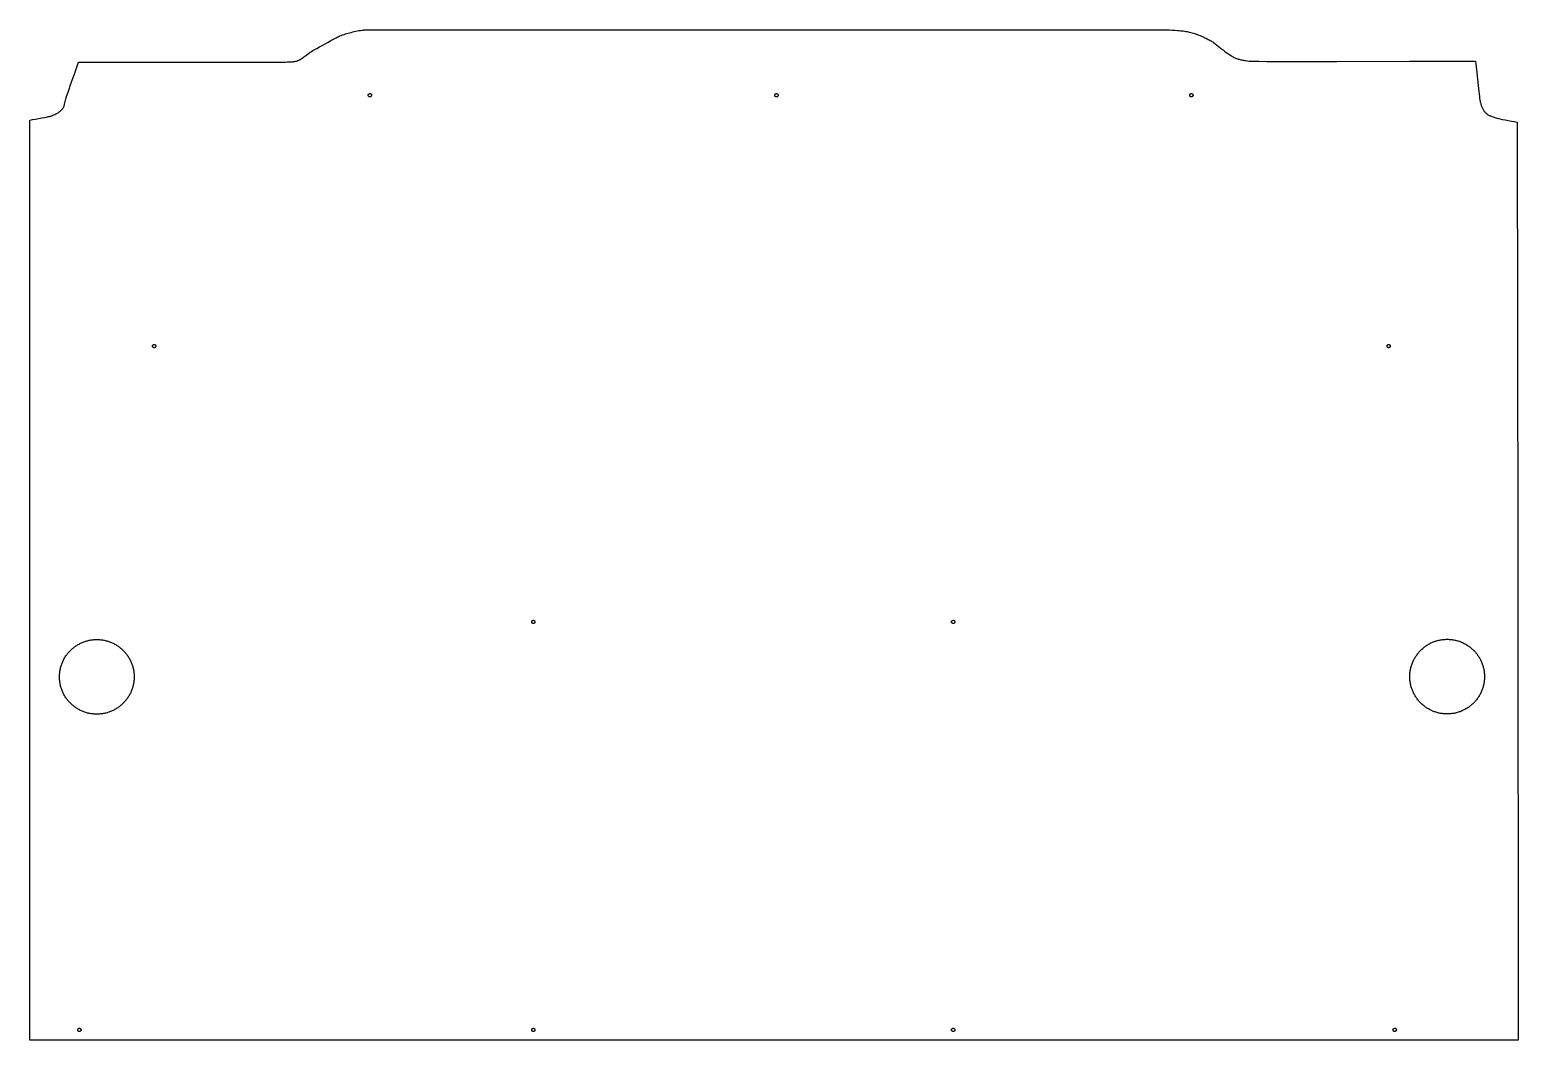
# Model space of a CAD drawing. Extents: x 51 to 7825, y -8 to 7597.
# Drawn here: x 2079 to 3873, y 4373 to 5591 of the extents above; entities that cross this region are included whole.
import ezdxf

# ---------------------------------------------------------------- set-up
doc = ezdxf.new("R2010")
doc.units = 0
doc.layers.add('Default Layer', color=1, linetype='CONTINUOUS')

msp = doc.modelspace()

# ---------------------------------------------------------------- linework, layer by layer
at = {"layer": 'Default Layer'}
for points in [[(3873.2, 4373.1), (3424.8, 4373.1), (2976.3, 4373.1), (2527.9, 4373.1), (2079.5, 4373.1), (2079.5, 4967.6), (2079.5, 5482.5), (2082.8, 5483.1), (2086.5, 5483.8), (2094.1, 5485.1), (2097.6, 5485.8), (2100.7, 5486.4), (2102, 5486.7), (2103.1, 5486.9), (2104.1, 5487.2), (2104.8, 5487.4), (2106, 5487.8), (2107.2, 5488.3), (2108.5, 5488.8), (2109.7, 5489.3), (2110.9, 5489.9), (2112, 5490.4), (2113, 5491), (2113.5, 5491.4), (2114, 5491.7), (2114.9, 5492.3), (2115.8, 5493), (2116.6, 5493.7), (2117.4, 5494.4), (2117.8, 5494.8), (2118.2, 5495.2), (2118.6, 5495.6), (2118.9, 5496.1), (2119.3, 5496.5), (2119.6, 5496.9), (2119.9, 5497.4), (2120.2, 5497.8), (2120.5, 5498.4), (2120.7, 5498.9), (2120.9, 5499.5), (2121.1, 5500.2), (2121.3, 5500.9), (2121.5, 5501.7), (2121.9, 5503.3), (2122.6, 5506.6), (2123, 5508.2), (2123.2, 5509), (2123.4, 5509.8), (2124.2, 5512.1), (2125.6, 5516.1), (2129.4, 5527.3), (2134, 5540.4), (2138.3, 5552.5), (2172.7, 5552.5), (2211.6, 5552.4), (2292.3, 5552.4), (2328.6, 5552.3), (2358.4, 5552.4), (2370, 5552.4), (2379, 5552.4), (2385, 5552.4), (2386.8, 5552.5), (2387.8, 5552.5), (2389.6, 5552.6), (2391.5, 5552.6), (2393.4, 5552.7), (2395.3, 5552.8), (2396.2, 5552.9), (2397.1, 5553), (2398.1, 5553.2), (2399, 5553.3), (2399.9, 5553.5), (2400.8, 5553.7), (2401.7, 5554), (2402.6, 5554.3), (2403, 5554.5), (2403.5, 5554.7), (2404, 5554.9), (2404.4, 5555.1), (2405.5, 5555.7), (2406.5, 5556.4), (2407.6, 5557.1), (2408.8, 5557.9), (2409.9, 5558.7), (2411.1, 5559.5), (2413.3, 5561.2), (2415.5, 5562.8), (2416.5, 5563.6), (2417.4, 5564.3), (2418.3, 5564.9), (2419.1, 5565.4), (2420.7, 5566.3), (2422.2, 5567.3), (2423.8, 5568.1), (2425.4, 5569), (2428.6, 5570.8), (2431.7, 5572.5), (2436.3, 5575), (2439.2, 5576.6), (2442.4, 5578.4), (2445.6, 5580.1), (2448.6, 5581.7), (2450, 5582.4), (2451.2, 5583.1), (2452.3, 5583.6), (2453.2, 5584), (2454.9, 5584.7), (2456.5, 5585.3), (2458.2, 5585.9), (2459.9, 5586.4), (2461.6, 5586.9), (2463.3, 5587.4), (2465.1, 5587.9), (2466.8, 5588.3), (2468.6, 5588.8), (2470.4, 5589.2), (2472.3, 5589.6), (2474.2, 5590), (2476.2, 5590.4), (2478.2, 5590.7), (2480.2, 5591), (2481.1, 5591.1), (2482.1, 5591.2), (2482.6, 5591.3), (2483.5, 5591.3), (2486.6, 5591.3), (2497.8, 5591.4), (2515, 5591.4), (2537.4, 5591.4), (2595.3, 5591.5), (2666.1, 5591.4), (2824.1, 5591.3), (2900.4, 5591.3), (2967.5, 5591.2), (3034.4, 5591.3), (3110.3, 5591.3), (3267.5, 5591.4), (3338.1, 5591.5), (3396.1, 5591.5), (3418.7, 5591.4), (3436.1, 5591.4), (3447.7, 5591.3), (3451.1, 5591.3), (3452.8, 5591.2), (3456.1, 5591.1), (3459.4, 5590.9), (3462.7, 5590.6), (3464.3, 5590.5), (3466, 5590.3), (3467.6, 5590.2), (3469.2, 5590), (3470.9, 5589.8), (3472.5, 5589.5), (3474.1, 5589.2), (3475.6, 5588.9), (3477.2, 5588.6), (3478.7, 5588.2), (3480.2, 5587.8), (3481.8, 5587.3), (3483.4, 5586.8), (3485, 5586.3), (3486.6, 5585.7), (3488.1, 5585.1), (3489.7, 5584.5), (3491.3, 5583.9), (3492.8, 5583.2), (3494.3, 5582.6), (3495.7, 5581.9), (3497.1, 5581.2), (3498.4, 5580.6), (3499.7, 5579.9), (3500.8, 5579.3), (3501.9, 5578.7), (3503, 5578.1), (3504, 5577.4), (3505, 5576.7), (3506, 5576), (3507, 5575.3), (3507.9, 5574.6), (3509.8, 5573), (3511.7, 5571.5), (3513.6, 5570), (3514.5, 5569.2), (3515.5, 5568.5), (3516.5, 5567.8), (3517.4, 5567.1), (3519.4, 5565.7), (3521.4, 5564.2), (3523.4, 5562.8), (3525.5, 5561.4), (3526.5, 5560.7), (3527.5, 5560), (3528.5, 5559.4), (3529.6, 5558.8), (3530.6, 5558.2), (3531.6, 5557.7), (3532.6, 5557.2), (3533.7, 5556.8), (3534.7, 5556.4), (3535.7, 5556.1), (3536.8, 5555.8), (3537.8, 5555.5), (3538.9, 5555.2), (3540, 5555), (3541.1, 5554.8), (3542.2, 5554.6), (3543.3, 5554.4), (3544.4, 5554.2), (3546.6, 5554), (3548.8, 5553.7), (3551, 5553.5), (3552, 5553.5), (3554, 5553.4), (3560.6, 5553.4), (3570.4, 5553.3), (3583, 5553.3), (3598.2, 5553.3), (3615.4, 5553.3), (3654.7, 5553.3), (3742.2, 5553.4), (3784.5, 5553.5), (3821.8, 5553.5), (3822.2, 5550.3), (3822.5, 5546.8), (3823.3, 5539.4), (3824.1, 5531.7), (3824.9, 5524.1), (3825.6, 5517.1), (3826, 5513.9), (3826.3, 5511.1), (3826.6, 5508.6), (3827, 5506.5), (3827.1, 5505.6), (3827.2, 5504.8), (3827.4, 5504.2), (3827.5, 5503.7), (3828, 5502), (3828.6, 5500.3), (3829, 5499.4), (3829.3, 5498.6), (3829.6, 5497.7), (3830, 5496.9), (3830.4, 5496.1), (3830.8, 5495.3), (3831.3, 5494.5), (3831.8, 5493.8), (3832.3, 5493), (3832.8, 5492.3), (3833.4, 5491.7), (3834, 5491.1), (3834.6, 5490.5), (3835.3, 5490), (3835.9, 5489.5), (3836.7, 5489), (3837.4, 5488.6), (3838.2, 5488.2), (3839, 5487.9), (3839.8, 5487.5), (3840.6, 5487.2), (3841.4, 5486.9), (3843, 5486.3), (3846.3, 5485.3), (3847.3, 5485), (3848.3, 5484.7), (3849.6, 5484.4), (3851, 5484.1), (3854.1, 5483.4), (3857.6, 5482.7), (3865, 5481.4), (3868.6, 5480.7), (3872, 5480), (3872.6, 4966.3), (3873.2, 4373.1)], [(2487.3, 5512.4), (2487.3, 5512.6), (2487.3, 5512.8), (2487.4, 5513), (2487.4, 5513.2), (2487.5, 5513.4), (2487.6, 5513.6), (2487.7, 5513.7), (2487.9, 5513.8), (2488, 5514), (2488.2, 5514.1), (2488.3, 5514.2), (2488.5, 5514.3), (2488.7, 5514.3), (2488.9, 5514.4), (2489.1, 5514.4), (2489.3, 5514.4), (2489.5, 5514.4), (2489.7, 5514.4), (2489.9, 5514.3), (2490.1, 5514.3), (2490.2, 5514.2), (2490.4, 5514.1), (2490.6, 5514), (2490.7, 5513.8), (2490.8, 5513.7), (2490.9, 5513.6), (2491, 5513.4), (2491.1, 5513.2), (2491.2, 5513), (2491.2, 5512.8), (2491.3, 5512.6), (2491.3, 5512.4), (2491.3, 5512.2), (2491.2, 5512), (2491.2, 5511.8), (2491.1, 5511.7), (2491, 5511.5), (2490.9, 5511.3), (2490.8, 5511.2), (2490.7, 5511), (2490.6, 5510.9), (2490.4, 5510.8), (2490.2, 5510.7), (2490.1, 5510.6), (2489.9, 5510.5), (2489.7, 5510.5), (2489.5, 5510.4), (2489.3, 5510.4), (2489.1, 5510.4), (2488.9, 5510.5), (2488.7, 5510.5), (2488.5, 5510.6), (2488.3, 5510.7), (2488.2, 5510.8), (2488, 5510.9), (2487.9, 5511), (2487.7, 5511.2), (2487.6, 5511.3), (2487.5, 5511.5), (2487.4, 5511.7), (2487.4, 5511.8), (2487.3, 5512), (2487.3, 5512.2), (2487.3, 5512.4)], [(2977.3, 5512.4), (2977.3, 5512.6), (2977.3, 5512.8), (2977.4, 5513), (2977.4, 5513.2), (2977.5, 5513.4), (2977.6, 5513.6), (2977.7, 5513.7), (2977.9, 5513.8), (2978, 5514), (2978.2, 5514.1), (2978.3, 5514.2), (2978.5, 5514.3), (2978.7, 5514.3), (2978.9, 5514.4), (2979.1, 5514.4), (2979.3, 5514.4), (2979.5, 5514.4), (2979.7, 5514.4), (2979.9, 5514.3), (2980.1, 5514.3), (2980.2, 5514.2), (2980.4, 5514.1), (2980.6, 5514), (2980.7, 5513.8), (2980.8, 5513.7), (2980.9, 5513.6), (2981, 5513.4), (2981.1, 5513.2), (2981.2, 5513), (2981.2, 5512.8), (2981.3, 5512.6), (2981.3, 5512.4), (2981.3, 5512.2), (2981.2, 5512), (2981.2, 5511.8), (2981.1, 5511.7), (2981, 5511.5), (2980.9, 5511.3), (2980.8, 5511.2), (2980.7, 5511), (2980.6, 5510.9), (2980.4, 5510.8), (2980.2, 5510.7), (2980.1, 5510.6), (2979.9, 5510.5), (2979.7, 5510.5), (2979.5, 5510.4), (2979.3, 5510.4), (2979.1, 5510.4), (2978.9, 5510.5), (2978.7, 5510.5), (2978.5, 5510.6), (2978.3, 5510.7), (2978.2, 5510.8), (2978, 5510.9), (2977.9, 5511), (2977.7, 5511.2), (2977.6, 5511.3), (2977.5, 5511.5), (2977.4, 5511.7), (2977.4, 5511.8), (2977.3, 5512), (2977.3, 5512.2), (2977.3, 5512.4)], [(3477.3, 5512.4), (3477.3, 5512.6), (3477.3, 5512.8), (3477.4, 5513), (3477.4, 5513.2), (3477.5, 5513.4), (3477.6, 5513.6), (3477.7, 5513.7), (3477.9, 5513.8), (3478, 5514), (3478.2, 5514.1), (3478.3, 5514.2), (3478.5, 5514.3), (3478.7, 5514.3), (3478.9, 5514.4), (3479.1, 5514.4), (3479.3, 5514.4), (3479.5, 5514.4), (3479.7, 5514.4), (3479.9, 5514.3), (3480.1, 5514.3), (3480.2, 5514.2), (3480.4, 5514.1), (3480.6, 5514), (3480.7, 5513.8), (3480.8, 5513.7), (3480.9, 5513.6), (3481, 5513.4), (3481.1, 5513.2), (3481.2, 5513), (3481.2, 5512.8), (3481.3, 5512.6), (3481.3, 5512.4), (3481.3, 5512.2), (3481.2, 5512), (3481.2, 5511.8), (3481.1, 5511.7), (3481, 5511.5), (3480.9, 5511.3), (3480.8, 5511.2), (3480.7, 5511), (3480.6, 5510.9), (3480.4, 5510.8), (3480.2, 5510.7), (3480.1, 5510.6), (3479.9, 5510.5), (3479.7, 5510.5), (3479.5, 5510.4), (3479.3, 5510.4), (3479.1, 5510.4), (3478.9, 5510.5), (3478.7, 5510.5), (3478.5, 5510.6), (3478.3, 5510.7), (3478.2, 5510.8), (3478, 5510.9), (3477.9, 5511), (3477.7, 5511.2), (3477.6, 5511.3), (3477.5, 5511.5), (3477.4, 5511.7), (3477.4, 5511.8), (3477.3, 5512), (3477.3, 5512.2), (3477.3, 5512.4)], [(2227.4, 5210.1), (2227.4, 5210.3), (2227.4, 5210.5), (2227.5, 5210.7), (2227.5, 5210.9), (2227.6, 5211), (2227.7, 5211.2), (2227.8, 5211.3), (2228, 5211.5), (2228.1, 5211.6), (2228.3, 5211.7), (2228.4, 5211.8), (2228.6, 5211.9), (2228.8, 5212), (2229, 5212), (2229.2, 5212.1), (2229.4, 5212.1), (2229.6, 5212.1), (2229.8, 5212), (2230, 5212), (2230.2, 5211.9), (2230.3, 5211.8), (2230.5, 5211.7), (2230.6, 5211.6), (2230.8, 5211.5), (2230.9, 5211.3), (2231, 5211.2), (2231.1, 5211), (2231.2, 5210.9), (2231.3, 5210.7), (2231.3, 5210.5), (2231.4, 5210.3), (2231.4, 5210.1), (2231.4, 5209.9), (2231.3, 5209.7), (2231.3, 5209.5), (2231.2, 5209.3), (2231.1, 5209.1), (2231, 5209), (2230.9, 5208.8), (2230.8, 5208.7), (2230.6, 5208.5), (2230.5, 5208.4), (2230.3, 5208.3), (2230.2, 5208.2), (2230, 5208.2), (2229.8, 5208.1), (2229.6, 5208.1), (2229.4, 5208.1), (2229.2, 5208.1), (2229, 5208.1), (2228.8, 5208.2), (2228.6, 5208.2), (2228.4, 5208.3), (2228.3, 5208.4), (2228.1, 5208.5), (2228, 5208.7), (2227.8, 5208.8), (2227.7, 5209), (2227.6, 5209.1), (2227.5, 5209.3), (2227.5, 5209.5), (2227.4, 5209.7), (2227.4, 5209.9), (2227.4, 5210.1)], [(3715, 5210.1), (3715.1, 5210.3), (3715.1, 5210.5), (3715.1, 5210.7), (3715.2, 5210.9), (3715.3, 5211), (3715.4, 5211.2), (3715.5, 5211.3), (3715.6, 5211.5), (3715.8, 5211.6), (3715.9, 5211.7), (3716.1, 5211.8), (3716.3, 5211.9), (3716.4, 5212), (3716.6, 5212), (3716.8, 5212.1), (3717, 5212.1), (3717.2, 5212.1), (3717.4, 5212), (3717.6, 5212), (3717.8, 5211.9), (3718, 5211.8), (3718.2, 5211.7), (3718.3, 5211.6), (3718.5, 5211.5), (3718.6, 5211.3), (3718.7, 5211.2), (3718.8, 5211), (3718.9, 5210.9), (3719, 5210.7), (3719, 5210.5), (3719, 5210.3), (3719, 5210.1), (3719, 5209.9), (3719, 5209.7), (3719, 5209.5), (3718.9, 5209.3), (3718.8, 5209.1), (3718.7, 5209), (3718.6, 5208.8), (3718.5, 5208.7), (3718.3, 5208.5), (3718.2, 5208.4), (3718, 5208.3), (3717.8, 5208.2), (3717.6, 5208.2), (3717.4, 5208.1), (3717.2, 5208.1), (3717, 5208.1), (3716.8, 5208.1), (3716.6, 5208.1), (3716.4, 5208.2), (3716.3, 5208.2), (3716.1, 5208.3), (3715.9, 5208.4), (3715.8, 5208.5), (3715.6, 5208.7), (3715.5, 5208.8), (3715.4, 5209), (3715.3, 5209.1), (3715.2, 5209.3), (3715.1, 5209.5), (3715.1, 5209.7), (3715.1, 5209.9), (3715, 5210.1)], [(2684.3, 4877.4), (2684.3, 4877.6), (2684.3, 4877.8), (2684.4, 4878), (2684.4, 4878.2), (2684.5, 4878.4), (2684.6, 4878.6), (2684.7, 4878.7), (2684.9, 4878.8), (2685, 4879), (2685.2, 4879.1), (2685.3, 4879.2), (2685.5, 4879.3), (2685.7, 4879.3), (2685.9, 4879.4), (2686.1, 4879.4), (2686.3, 4879.4), (2686.5, 4879.4), (2686.7, 4879.4), (2686.9, 4879.3), (2687.1, 4879.3), (2687.2, 4879.2), (2687.4, 4879.1), (2687.6, 4879), (2687.7, 4878.8), (2687.8, 4878.7), (2687.9, 4878.6), (2688, 4878.4), (2688.1, 4878.2), (2688.2, 4878), (2688.2, 4877.8), (2688.3, 4877.6), (2688.3, 4877.4), (2688.3, 4877.2), (2688.2, 4877), (2688.2, 4876.8), (2688.1, 4876.7), (2688, 4876.5), (2687.9, 4876.3), (2687.8, 4876.2), (2687.7, 4876), (2687.6, 4875.9), (2687.4, 4875.8), (2687.2, 4875.7), (2687.1, 4875.6), (2686.9, 4875.5), (2686.7, 4875.5), (2686.5, 4875.4), (2686.3, 4875.4), (2686.1, 4875.4), (2685.9, 4875.5), (2685.7, 4875.5), (2685.5, 4875.6), (2685.3, 4875.7), (2685.2, 4875.8), (2685, 4875.9), (2684.9, 4876), (2684.7, 4876.2), (2684.6, 4876.3), (2684.5, 4876.5), (2684.4, 4876.7), (2684.4, 4876.8), (2684.3, 4877), (2684.3, 4877.2), (2684.3, 4877.4)], [(3190.3, 4877.4), (3190.3, 4877.6), (3190.3, 4877.8), (3190.4, 4878), (3190.4, 4878.2), (3190.5, 4878.4), (3190.6, 4878.6), (3190.7, 4878.7), (3190.9, 4878.8), (3191, 4879), (3191.2, 4879.1), (3191.3, 4879.2), (3191.5, 4879.3), (3191.7, 4879.3), (3191.9, 4879.4), (3192.1, 4879.4), (3192.3, 4879.4), (3192.5, 4879.4), (3192.7, 4879.4), (3192.9, 4879.3), (3193.1, 4879.3), (3193.2, 4879.2), (3193.4, 4879.1), (3193.6, 4879), (3193.7, 4878.8), (3193.8, 4878.7), (3193.9, 4878.6), (3194, 4878.4), (3194.1, 4878.2), (3194.2, 4878), (3194.2, 4877.8), (3194.3, 4877.6), (3194.3, 4877.4), (3194.3, 4877.2), (3194.2, 4877), (3194.2, 4876.8), (3194.1, 4876.7), (3194, 4876.5), (3193.9, 4876.3), (3193.8, 4876.2), (3193.7, 4876), (3193.6, 4875.9), (3193.4, 4875.8), (3193.2, 4875.7), (3193.1, 4875.6), (3192.9, 4875.5), (3192.7, 4875.5), (3192.5, 4875.4), (3192.3, 4875.4), (3192.1, 4875.4), (3191.9, 4875.5), (3191.7, 4875.5), (3191.5, 4875.6), (3191.3, 4875.7), (3191.2, 4875.8), (3191, 4875.9), (3190.9, 4876), (3190.7, 4876.2), (3190.6, 4876.3), (3190.5, 4876.5), (3190.4, 4876.7), (3190.4, 4876.8), (3190.3, 4877), (3190.3, 4877.2), (3190.3, 4877.4)], [(2115.3, 4811.2), (2115.3, 4812.4), (2115.3, 4813.5), (2115.4, 4814.7), (2115.5, 4815.8), (2115.6, 4817), (2115.8, 4818.1), (2116, 4819.2), (2116.2, 4820.3), (2116.4, 4821.4), (2116.7, 4822.5), (2117, 4823.5), (2117.3, 4824.6), (2117.6, 4825.7), (2118, 4826.7), (2118.4, 4827.7), (2118.8, 4828.7), (2119.2, 4829.7), (2119.7, 4830.7), (2120.2, 4831.7), (2120.7, 4832.7), (2121.2, 4833.6), (2121.8, 4834.6), (2122.3, 4835.5), (2122.9, 4836.4), (2123.6, 4837.3), (2124.2, 4838.1), (2124.9, 4839), (2125.5, 4839.8), (2126.2, 4840.7), (2126.9, 4841.5), (2127.7, 4842.3), (2128.4, 4843), (2129.2, 4843.8), (2130, 4844.5), (2130.8, 4845.3), (2131.6, 4845.9), (2132.5, 4846.6), (2133.3, 4847.3), (2134.2, 4847.9), (2135.1, 4848.5), (2136, 4849.1), (2136.9, 4849.7), (2137.9, 4850.3), (2138.8, 4850.8), (2139.8, 4851.3), (2140.8, 4851.8), (2141.7, 4852.3), (2142.7, 4852.7), (2143.8, 4853.1), (2144.8, 4853.5), (2145.8, 4853.9), (2146.9, 4854.2), (2147.9, 4854.5), (2149, 4854.8), (2150.1, 4855.1), (2151.2, 4855.3), (2152.3, 4855.5), (2153.4, 4855.7), (2154.5, 4855.9), (2155.7, 4856), (2156.8, 4856.1), (2157.9, 4856.2), (2159.1, 4856.2), (2160.3, 4856.2), (2161.4, 4856.2), (2162.6, 4856.2), (2163.7, 4856.1), (2164.9, 4856), (2166, 4855.9), (2167.1, 4855.7), (2168.2, 4855.5), (2169.3, 4855.3), (2170.4, 4855.1), (2171.5, 4854.8), (2172.6, 4854.5), (2173.6, 4854.2), (2174.7, 4853.9), (2175.7, 4853.5), (2176.8, 4853.1), (2177.8, 4852.7), (2178.8, 4852.3), (2179.8, 4851.8), (2180.7, 4851.3), (2181.7, 4850.8), (2182.7, 4850.3), (2183.6, 4849.7), (2184.5, 4849.1), (2185.4, 4848.5), (2186.3, 4847.9), (2187.2, 4847.3), (2188, 4846.6), (2188.9, 4845.9), (2189.7, 4845.3), (2190.5, 4844.5), (2191.3, 4843.8), (2192.1, 4843), (2192.8, 4842.3), (2193.6, 4841.5), (2194.3, 4840.7), (2195, 4839.8), (2195.7, 4839), (2196.3, 4838.1), (2197, 4837.3), (2197.6, 4836.4), (2198.2, 4835.5), (2198.7, 4834.6), (2199.3, 4833.6), (2199.8, 4832.7), (2200.3, 4831.7), (2200.8, 4830.7), (2201.3, 4829.7), (2201.7, 4828.7), (2202.1, 4827.7), (2202.5, 4826.7), (2202.9, 4825.7), (2203.2, 4824.6), (2203.6, 4823.5), (2203.8, 4822.5), (2204.1, 4821.4), (2204.3, 4820.3), (2204.6, 4819.2), (2204.7, 4818.1), (2204.9, 4817), (2205, 4815.8), (2205.1, 4814.7), (2205.2, 4813.5), (2205.2, 4812.4), (2205.3, 4811.2), (2205.2, 4810.1), (2205.2, 4808.9), (2205.1, 4807.8), (2205, 4806.6), (2204.9, 4805.5), (2204.7, 4804.4), (2204.6, 4803.3), (2204.3, 4802.2), (2204.1, 4801.1), (2203.8, 4800), (2203.6, 4798.9), (2203.2, 4797.8), (2202.9, 4796.8), (2202.5, 4795.8), (2202.1, 4794.7), (2201.7, 4793.7), (2201.3, 4792.7), (2200.8, 4791.7), (2200.3, 4790.7), (2199.8, 4789.8), (2199.3, 4788.8), (2198.7, 4787.9), (2198.2, 4787), (2197.6, 4786.1), (2197, 4785.2), (2196.3, 4784.3), (2195.7, 4783.4), (2195, 4782.6), (2194.3, 4781.8), (2193.6, 4781), (2192.8, 4780.2), (2192.1, 4779.4), (2191.3, 4778.7), (2190.5, 4777.9), (2189.7, 4777.2), (2188.9, 4776.5), (2188, 4775.8), (2187.2, 4775.2), (2186.3, 4774.5), (2185.4, 4773.9), (2184.5, 4773.3), (2183.6, 4772.7), (2182.7, 4772.2), (2181.7, 4771.7), (2180.7, 4771.1), (2179.8, 4770.7), (2178.8, 4770.2), (2177.8, 4769.8), (2176.8, 4769.3), (2175.7, 4769), (2174.7, 4768.6), (2173.6, 4768.2), (2172.6, 4767.9), (2171.5, 4767.6), (2170.4, 4767.4), (2169.3, 4767.1), (2168.2, 4766.9), (2167.1, 4766.7), (2166, 4766.6), (2164.9, 4766.5), (2163.7, 4766.4), (2162.6, 4766.3), (2161.4, 4766.2), (2160.3, 4766.2), (2159.1, 4766.2), (2157.9, 4766.3), (2156.8, 4766.4), (2155.7, 4766.5), (2154.5, 4766.6), (2153.4, 4766.7), (2152.3, 4766.9), (2151.2, 4767.1), (2150.1, 4767.4), (2149, 4767.6), (2147.9, 4767.9), (2146.9, 4768.2), (2145.8, 4768.6), (2144.8, 4769), (2143.8, 4769.3), (2142.7, 4769.8), (2141.7, 4770.2), (2140.8, 4770.7), (2139.8, 4771.1), (2138.8, 4771.7), (2137.9, 4772.2), (2136.9, 4772.7), (2136, 4773.3), (2135.1, 4773.9), (2134.2, 4774.5), (2133.3, 4775.2), (2132.5, 4775.8), (2131.6, 4776.5), (2130.8, 4777.2), (2130, 4777.9), (2129.2, 4778.7), (2128.4, 4779.4), (2127.7, 4780.2), (2126.9, 4781), (2126.2, 4781.8), (2125.5, 4782.6), (2124.9, 4783.4), (2124.2, 4784.3), (2123.6, 4785.2), (2122.9, 4786.1), (2122.3, 4787), (2121.8, 4787.9), (2121.2, 4788.8), (2120.7, 4789.8), (2120.2, 4790.7), (2119.7, 4791.7), (2119.2, 4792.7), (2118.8, 4793.7), (2118.4, 4794.7), (2118, 4795.8), (2117.6, 4796.8), (2117.3, 4797.8), (2117, 4798.9), (2116.7, 4800), (2116.4, 4801.1), (2116.2, 4802.2), (2116, 4803.3), (2115.8, 4804.4), (2115.6, 4805.5), (2115.5, 4806.6), (2115.4, 4807.8), (2115.3, 4808.9), (2115.3, 4810.1), (2115.3, 4811.2)], [(3742.5, 4811.5), (3742.5, 4812.7), (3742.6, 4813.8), (3742.6, 4815), (3742.7, 4816.1), (3742.9, 4817.2), (3743, 4818.3), (3743.2, 4819.5), (3743.4, 4820.6), (3743.7, 4821.7), (3743.9, 4822.7), (3744.2, 4823.8), (3744.5, 4824.9), (3744.9, 4825.9), (3745.2, 4827), (3745.6, 4828), (3746, 4829), (3746.5, 4830), (3746.9, 4831), (3747.4, 4832), (3747.9, 4832.9), (3748.5, 4833.9), (3749, 4834.8), (3749.6, 4835.7), (3750.2, 4836.7), (3750.8, 4837.5), (3751.4, 4838.4), (3752.1, 4839.3), (3752.8, 4840.1), (3753.5, 4840.9), (3754.2, 4841.8), (3754.9, 4842.5), (3755.7, 4843.3), (3756.5, 4844.1), (3757.2, 4844.8), (3758.1, 4845.5), (3758.9, 4846.2), (3759.7, 4846.9), (3760.6, 4847.6), (3761.5, 4848.2), (3762.3, 4848.8), (3763.2, 4849.4), (3764.2, 4850), (3765.1, 4850.5), (3766.1, 4851.1), (3767, 4851.6), (3768, 4852.1), (3769, 4852.5), (3770, 4853), (3771, 4853.4), (3772, 4853.8), (3773.1, 4854.1), (3774.1, 4854.5), (3775.2, 4854.8), (3776.3, 4855.1), (3777.3, 4855.3), (3778.4, 4855.6), (3779.5, 4855.8), (3780.6, 4856), (3781.8, 4856.1), (3782.9, 4856.3), (3784, 4856.4), (3785.2, 4856.4), (3786.3, 4856.5), (3787.5, 4856.5), (3788.7, 4856.5), (3789.8, 4856.4), (3791, 4856.4), (3792.1, 4856.3), (3793.2, 4856.1), (3794.4, 4856), (3795.5, 4855.8), (3796.6, 4855.6), (3797.7, 4855.3), (3798.7, 4855.1), (3799.8, 4854.8), (3800.9, 4854.5), (3801.9, 4854.1), (3803, 4853.8), (3804, 4853.4), (3805, 4853), (3806, 4852.5), (3807, 4852.1), (3808, 4851.6), (3809, 4851.1), (3809.9, 4850.5), (3810.8, 4850), (3811.8, 4849.4), (3812.7, 4848.8), (3813.6, 4848.2), (3814.4, 4847.6), (3815.3, 4846.9), (3816.1, 4846.2), (3817, 4845.5), (3817.8, 4844.8), (3818.5, 4844.1), (3819.3, 4843.3), (3820.1, 4842.5), (3820.8, 4841.8), (3821.5, 4840.9), (3822.2, 4840.1), (3822.9, 4839.3), (3823.6, 4838.4), (3824.2, 4837.5), (3824.8, 4836.7), (3825.4, 4835.7), (3826, 4834.8), (3826.5, 4833.9), (3827.1, 4832.9), (3827.6, 4832), (3828.1, 4831), (3828.5, 4830), (3829, 4829), (3829.4, 4828), (3829.8, 4827), (3830.1, 4825.9), (3830.5, 4824.9), (3830.8, 4823.8), (3831.1, 4822.7), (3831.3, 4821.7), (3831.6, 4820.6), (3831.8, 4819.5), (3832, 4818.3), (3832.1, 4817.2), (3832.3, 4816.1), (3832.4, 4815), (3832.4, 4813.8), (3832.5, 4812.7), (3832.5, 4811.5), (3832.5, 4810.3), (3832.4, 4809.2), (3832.4, 4808), (3832.3, 4806.9), (3832.1, 4805.8), (3832, 4804.6), (3831.8, 4803.5), (3831.6, 4802.4), (3831.3, 4801.3), (3831.1, 4800.2), (3830.8, 4799.2), (3830.5, 4798.1), (3830.1, 4797.1), (3829.8, 4796), (3829.4, 4795), (3829, 4794), (3828.5, 4793), (3828.1, 4792), (3827.6, 4791), (3827.1, 4790), (3826.5, 4789.1), (3826, 4788.2), (3825.4, 4787.2), (3824.8, 4786.3), (3824.2, 4785.4), (3823.6, 4784.6), (3822.9, 4783.7), (3822.2, 4782.9), (3821.5, 4782), (3820.8, 4781.2), (3820.1, 4780.4), (3819.3, 4779.7), (3818.5, 4778.9), (3817.8, 4778.2), (3817, 4777.5), (3816.1, 4776.8), (3815.3, 4776.1), (3814.4, 4775.4), (3813.6, 4774.8), (3812.7, 4774.2), (3811.8, 4773.6), (3810.8, 4773), (3809.9, 4772.5), (3809, 4771.9), (3808, 4771.4), (3807, 4770.9), (3806, 4770.5), (3805, 4770), (3804, 4769.6), (3803, 4769.2), (3801.9, 4768.9), (3800.9, 4768.5), (3799.8, 4768.2), (3798.7, 4767.9), (3797.7, 4767.6), (3796.6, 4767.4), (3795.5, 4767.2), (3794.4, 4767), (3793.2, 4766.9), (3792.1, 4766.7), (3791, 4766.6), (3789.8, 4766.6), (3788.7, 4766.5), (3787.5, 4766.5), (3786.3, 4766.5), (3785.2, 4766.6), (3784, 4766.6), (3782.9, 4766.7), (3781.8, 4766.9), (3780.6, 4767), (3779.5, 4767.2), (3778.4, 4767.4), (3777.3, 4767.6), (3776.3, 4767.9), (3775.2, 4768.2), (3774.1, 4768.5), (3773.1, 4768.9), (3772, 4769.2), (3771, 4769.6), (3770, 4770), (3769, 4770.5), (3768, 4770.9), (3767, 4771.4), (3766.1, 4771.9), (3765.1, 4772.5), (3764.2, 4773), (3763.2, 4773.6), (3762.3, 4774.2), (3761.5, 4774.8), (3760.6, 4775.4), (3759.7, 4776.1), (3758.9, 4776.8), (3758.1, 4777.5), (3757.2, 4778.2), (3756.5, 4778.9), (3755.7, 4779.7), (3754.9, 4780.4), (3754.2, 4781.2), (3753.5, 4782), (3752.8, 4782.9), (3752.1, 4783.7), (3751.4, 4784.6), (3750.8, 4785.4), (3750.2, 4786.3), (3749.6, 4787.2), (3749, 4788.2), (3748.5, 4789.1), (3747.9, 4790), (3747.4, 4791), (3746.9, 4792), (3746.5, 4793), (3746, 4794), (3745.6, 4795), (3745.2, 4796), (3744.9, 4797.1), (3744.5, 4798.1), (3744.2, 4799.2), (3743.9, 4800.2), (3743.7, 4801.3), (3743.4, 4802.4), (3743.2, 4803.5), (3743, 4804.6), (3742.9, 4805.8), (3742.7, 4806.9), (3742.6, 4808), (3742.6, 4809.2), (3742.5, 4810.3), (3742.5, 4811.5)], [(2137.3, 4385.5), (2137.3, 4385.8), (2137.3, 4385.9), (2137.4, 4386.1), (2137.4, 4386.3), (2137.5, 4386.5), (2137.6, 4386.7), (2137.7, 4386.8), (2137.9, 4387), (2138, 4387.1), (2138.2, 4387.2), (2138.3, 4387.3), (2138.5, 4387.4), (2138.7, 4387.5), (2138.9, 4387.5), (2139.1, 4387.5), (2139.3, 4387.5), (2139.5, 4387.5), (2139.7, 4387.5), (2139.9, 4387.5), (2140.1, 4387.4), (2140.2, 4387.3), (2140.4, 4387.2), (2140.6, 4387.1), (2140.7, 4387), (2140.8, 4386.8), (2140.9, 4386.7), (2141, 4386.5), (2141.1, 4386.3), (2141.2, 4386.1), (2141.2, 4385.9), (2141.3, 4385.8), (2141.3, 4385.5), (2141.3, 4385.3), (2141.2, 4385.1), (2141.2, 4385), (2141.1, 4384.8), (2141, 4384.6), (2140.9, 4384.4), (2140.8, 4384.3), (2140.7, 4384.1), (2140.6, 4384), (2140.4, 4383.9), (2140.2, 4383.8), (2140.1, 4383.7), (2139.9, 4383.6), (2139.7, 4383.6), (2139.5, 4383.6), (2139.3, 4383.5), (2139.1, 4383.6), (2138.9, 4383.6), (2138.7, 4383.6), (2138.5, 4383.7), (2138.3, 4383.8), (2138.2, 4383.9), (2138, 4384), (2137.9, 4384.1), (2137.7, 4384.3), (2137.6, 4384.4), (2137.5, 4384.6), (2137.4, 4384.8), (2137.4, 4385), (2137.3, 4385.1), (2137.3, 4385.3), (2137.3, 4385.5)], [(2684.3, 4385.5), (2684.3, 4385.8), (2684.3, 4385.9), (2684.4, 4386.1), (2684.4, 4386.3), (2684.5, 4386.5), (2684.6, 4386.7), (2684.7, 4386.8), (2684.9, 4387), (2685, 4387.1), (2685.2, 4387.2), (2685.3, 4387.3), (2685.5, 4387.4), (2685.7, 4387.5), (2685.9, 4387.5), (2686.1, 4387.5), (2686.3, 4387.5), (2686.5, 4387.5), (2686.7, 4387.5), (2686.9, 4387.5), (2687.1, 4387.4), (2687.2, 4387.3), (2687.4, 4387.2), (2687.6, 4387.1), (2687.7, 4387), (2687.8, 4386.8), (2687.9, 4386.7), (2688, 4386.5), (2688.1, 4386.3), (2688.2, 4386.1), (2688.2, 4385.9), (2688.3, 4385.8), (2688.3, 4385.5), (2688.3, 4385.3), (2688.2, 4385.1), (2688.2, 4385), (2688.1, 4384.8), (2688, 4384.6), (2687.9, 4384.4), (2687.8, 4384.3), (2687.7, 4384.1), (2687.6, 4384), (2687.4, 4383.9), (2687.2, 4383.8), (2687.1, 4383.7), (2686.9, 4383.6), (2686.7, 4383.6), (2686.5, 4383.6), (2686.3, 4383.5), (2686.1, 4383.6), (2685.9, 4383.6), (2685.7, 4383.6), (2685.5, 4383.7), (2685.3, 4383.8), (2685.2, 4383.9), (2685, 4384), (2684.9, 4384.1), (2684.7, 4384.3), (2684.6, 4384.4), (2684.5, 4384.6), (2684.4, 4384.8), (2684.4, 4385), (2684.3, 4385.1), (2684.3, 4385.3), (2684.3, 4385.5)], [(3190.3, 4385.5), (3190.3, 4385.8), (3190.3, 4385.9), (3190.4, 4386.1), (3190.4, 4386.3), (3190.5, 4386.5), (3190.6, 4386.7), (3190.7, 4386.8), (3190.9, 4387), (3191, 4387.1), (3191.2, 4387.2), (3191.3, 4387.3), (3191.5, 4387.4), (3191.7, 4387.5), (3191.9, 4387.5), (3192.1, 4387.5), (3192.3, 4387.5), (3192.5, 4387.5), (3192.7, 4387.5), (3192.9, 4387.5), (3193.1, 4387.4), (3193.2, 4387.3), (3193.4, 4387.2), (3193.6, 4387.1), (3193.7, 4387), (3193.8, 4386.8), (3193.9, 4386.7), (3194, 4386.5), (3194.1, 4386.3), (3194.2, 4386.1), (3194.2, 4385.9), (3194.3, 4385.8), (3194.3, 4385.5), (3194.3, 4385.3), (3194.2, 4385.1), (3194.2, 4385), (3194.1, 4384.8), (3194, 4384.6), (3193.9, 4384.4), (3193.8, 4384.3), (3193.7, 4384.1), (3193.6, 4384), (3193.4, 4383.9), (3193.2, 4383.8), (3193.1, 4383.7), (3192.9, 4383.6), (3192.7, 4383.6), (3192.5, 4383.6), (3192.3, 4383.5), (3192.1, 4383.6), (3191.9, 4383.6), (3191.7, 4383.6), (3191.5, 4383.7), (3191.3, 4383.8), (3191.2, 4383.9), (3191, 4384), (3190.9, 4384.1), (3190.7, 4384.3), (3190.6, 4384.4), (3190.5, 4384.6), (3190.4, 4384.8), (3190.4, 4385), (3190.3, 4385.1), (3190.3, 4385.3), (3190.3, 4385.5)], [(3722.3, 4385.5), (3722.3, 4385.8), (3722.3, 4385.9), (3722.4, 4386.1), (3722.4, 4386.3), (3722.5, 4386.5), (3722.6, 4386.7), (3722.7, 4386.8), (3722.9, 4387), (3723, 4387.1), (3723.2, 4387.2), (3723.3, 4387.3), (3723.5, 4387.4), (3723.7, 4387.5), (3723.9, 4387.5), (3724.1, 4387.5), (3724.3, 4387.5), (3724.5, 4387.5), (3724.7, 4387.5), (3724.9, 4387.5), (3725.1, 4387.4), (3725.2, 4387.3), (3725.4, 4387.2), (3725.6, 4387.1), (3725.7, 4387), (3725.8, 4386.8), (3725.9, 4386.7), (3726, 4386.5), (3726.1, 4386.3), (3726.2, 4386.1), (3726.2, 4385.9), (3726.3, 4385.8), (3726.3, 4385.5), (3726.3, 4385.3), (3726.2, 4385.1), (3726.2, 4385), (3726.1, 4384.8), (3726, 4384.6), (3725.9, 4384.4), (3725.8, 4384.3), (3725.7, 4384.1), (3725.6, 4384), (3725.4, 4383.9), (3725.2, 4383.8), (3725.1, 4383.7), (3724.9, 4383.6), (3724.7, 4383.6), (3724.5, 4383.6), (3724.3, 4383.5), (3724.1, 4383.6), (3723.9, 4383.6), (3723.7, 4383.6), (3723.5, 4383.7), (3723.3, 4383.8), (3723.2, 4383.9), (3723, 4384), (3722.9, 4384.1), (3722.7, 4384.3), (3722.6, 4384.4), (3722.5, 4384.6), (3722.4, 4384.8), (3722.4, 4385), (3722.3, 4385.1), (3722.3, 4385.3), (3722.3, 4385.5)]]:
    msp.add_lwpolyline(points, close=True, dxfattribs=at)

doc.saveas('drawing.dxf')
